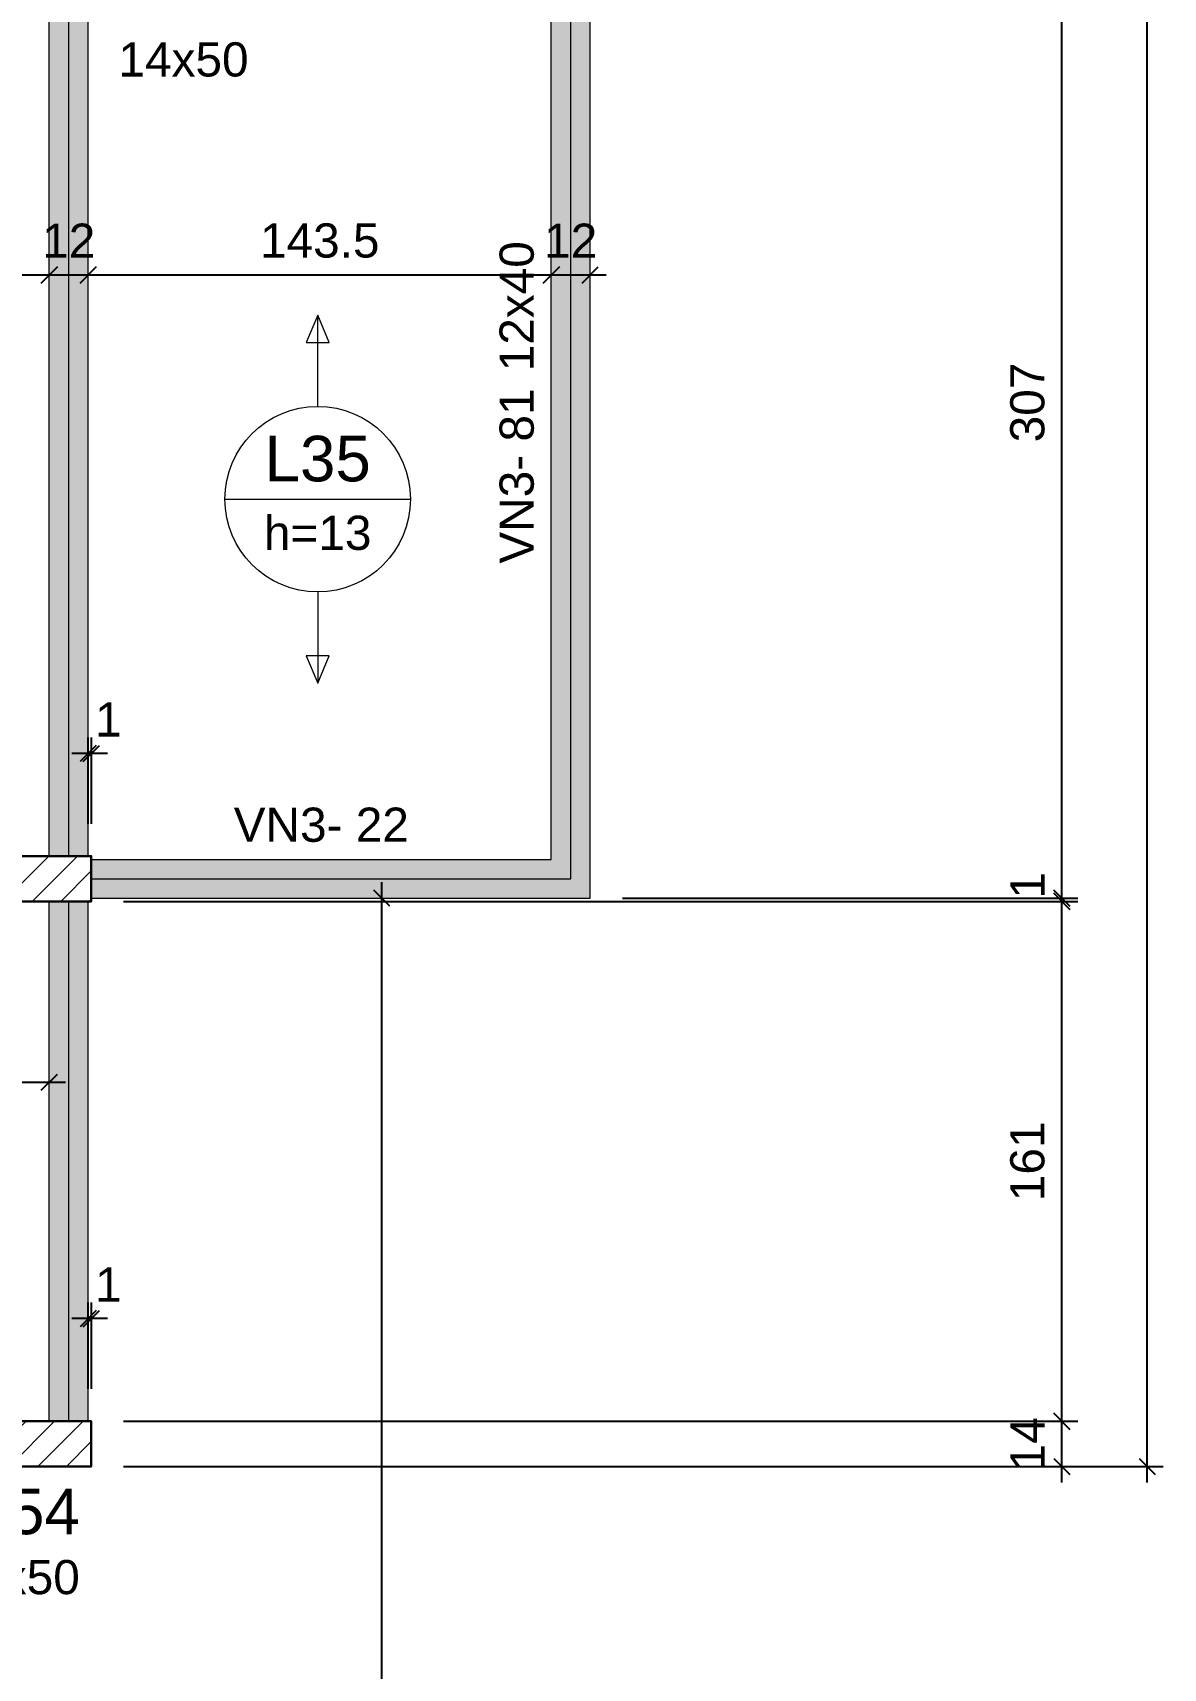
# Model space of a CAD drawing. Header units: millimetres. Extents: x -8 to 605, y -494 to 220.
# Drawn here: x 26.54 to 33.54, y -461.25 to -451.12 of the extents above; entities that cross this region are included whole.
import ezdxf

# ---------------------------------------------------------------- set-up
doc = ezdxf.new("R2010")
doc.units = ezdxf.units.MM
doc.header["$MEASUREMENT"] = 0
doc.linetypes.add('NULL', pattern=[0])
for name, color, linetype, lineweight in [('FO-Cotas', 5, 'Continuous', 5), ('FO-Eixos', 5, 'Continuous', 5), ('FO-Hachura pilar que passa', 19, 'Continuous', 5), ('FO-Hachura viga', 43, 'Continuous', 5), ('FO-Pilares', 4, 'Continuous', 30), ('FO-Textos das lajes', 1, 'Continuous', 20), ('FO-Textos das vigas', 7, 'Continuous', 5), ('FO-Textos dos pilares', 7, 'Continuous', 5), ('FO-Vigas', 1, 'Continuous', 20)]:
    doc.layers.add(name, color=color, linetype=linetype, lineweight=lineweight)
doc.styles.add('Arial', font='arial.ttf')
doc.dimstyles.new('UM_50.000000', dxfattribs={"dimtxt": 0.18, "dimasz": 0.1, "dimexe": 0.1, "dimexo": 0.2, "dimgap": 0, "dimtad": 1, "dimtih": 1, "dimtoh": 1, "dimdec": 1, "dimlfac": 50, "dimzin": 0, "dimdsep": 46, "dimtxsty": 'Standard', "dimcen": 0.09, "dimdle": 0.1, "dimadec": 1, "dimazin": 2, "dimtfac": 1, "dimtdec": 4, "dimtofl": 0, "dimtmove": 0, "dimatfit": 3, "dimfxl": 1, "dimtolj": 1, "dimarcsym": 0})
pattern_1 = [(45, (-4.58844, -411.61486), (-0.08838835, 0.08838835), [])]

# ---------------------------------------------------------------- blocks, each defined once
blk = doc.blocks.new('_Oblique')
at = {"color": 0, "linetype": 'ByBlock', "lineweight": -2}
blk.add_line((-0.5, -0.5), (0.5, 0.5), dxfattribs=at)
blk = doc.blocks.new('*D4170')
at = {"layer": 'Defpoints', "color": 0, "transparency": 16777216}
for p in [(26.902, -459.725), (32.914, -459.725), (26.902, -460.005)]:
    blk.add_point(p, dxfattribs=at)
at = {"layer": 'FO-Cotas', "color": 0, "lineweight": -2, "transparency": 16777216}
for p, q in [((32.914, -460.105), (32.914, -459.625)), ((27.102, -459.725), (33.014, -459.725)), ((27.102, -460.005), (33.014, -460.005))]:
    blk.add_line(p, q, dxfattribs=at)
at = {"layer": 'FO-Cotas', "color": 0, "lineweight": -2, "transparency": 16777216, "xscale": 0.1, "yscale": 0.1, "zscale": 0.1}
for p, rotation in [((32.914, -459.725), 90), ((32.914, -460.005), 270)]:
    blk.add_blockref('_Oblique', p, dxfattribs=dict(at, rotation=rotation))
at = {"layer": 'FO-Cotas', "color": 7, "transparency": 16777216, "insert": (32.702, -459.865), "char_height": 0.2118, "attachment_point": 5, "rotation": 90, "style": 'Arial'}
blk.add_mtext('\\A1;14', dxfattribs=at)
blk = doc.blocks.new('*D4171')
at = {"layer": 'Defpoints', "color": 0, "transparency": 16777216}
for p in [(26.902, -456.505), (32.914, -456.505), (26.902, -459.725)]:
    blk.add_point(p, dxfattribs=at)
at = {"layer": 'FO-Cotas', "color": 0, "lineweight": -2, "transparency": 16777216}
for p, q in [((32.914, -459.825), (32.914, -456.405)), ((27.102, -456.505), (33.014, -456.505)), ((27.102, -459.725), (33.014, -459.725))]:
    blk.add_line(p, q, dxfattribs=at)
at = {"layer": 'FO-Cotas', "color": 0, "lineweight": -2, "transparency": 16777216, "xscale": 0.1, "yscale": 0.1, "zscale": 0.1}
for p, rotation in [((32.914, -456.505), 90), ((32.914, -459.725), 270)]:
    blk.add_blockref('_Oblique', p, dxfattribs=dict(at, rotation=rotation))
at = {"layer": 'FO-Cotas', "color": 7, "transparency": 16777216, "insert": (32.702, -458.115), "char_height": 0.2118, "attachment_point": 5, "rotation": 90, "style": 'Arial'}
blk.add_mtext('\\A1;161', dxfattribs=at)
blk = doc.blocks.new('*D4172')
at = {"layer": 'Defpoints', "color": 0, "transparency": 16777216}
for p in [(26.902, -456.505), (29.992, -456.485), (32.914, -456.485)]:
    blk.add_point(p, dxfattribs=at)
at = {"layer": 'FO-Cotas', "color": 0, "lineweight": -2, "transparency": 16777216}
for p, q in [((32.914, -456.605), (32.914, -456.385)), ((27.102, -456.505), (33.014, -456.505)), ((30.192, -456.485), (33.014, -456.485))]:
    blk.add_line(p, q, dxfattribs=at)
at = {"layer": 'FO-Cotas', "color": 0, "lineweight": -2, "transparency": 16777216, "xscale": 0.1, "yscale": 0.1, "zscale": 0.1}
for p, rotation in [((32.914, -456.485), 90), ((32.914, -456.505), 270)]:
    blk.add_blockref('_Oblique', p, dxfattribs=dict(at, rotation=rotation))
at = {"layer": 'FO-Cotas', "color": 7, "transparency": 16777216, "insert": (32.702, -456.406), "char_height": 0.2118, "attachment_point": 5, "rotation": 90, "style": 'Arial'}
blk.add_mtext('\\A1;1', dxfattribs=at)
blk = doc.blocks.new('*D4173')
at = {"layer": 'Defpoints', "color": 0, "transparency": 16777216}
for p in [(29.992, -450.345), (32.914, -450.345), (29.992, -456.485)]:
    blk.add_point(p, dxfattribs=at)
at = {"layer": 'FO-Cotas', "color": 0, "lineweight": -2, "transparency": 16777216}
for p, q in [((32.914, -456.585), (32.914, -450.245)), ((30.192, -450.345), (33.014, -450.345)), ((30.192, -456.485), (33.014, -456.485))]:
    blk.add_line(p, q, dxfattribs=at)
at = {"layer": 'FO-Cotas', "color": 0, "lineweight": -2, "transparency": 16777216, "xscale": 0.1, "yscale": 0.1, "zscale": 0.1}
for p, rotation in [((32.914, -450.345), 90), ((32.914, -456.485), 270)]:
    blk.add_blockref('_Oblique', p, dxfattribs=dict(at, rotation=rotation))
at = {"layer": 'FO-Cotas', "color": 7, "transparency": 16777216, "insert": (32.702, -453.415), "char_height": 0.2118, "attachment_point": 5, "rotation": 90, "style": 'Arial'}
blk.add_mtext('\\A1;307', dxfattribs=at)
blk = doc.blocks.new('*D4190')
at = {"layer": 'Defpoints', "color": 0, "transparency": 16777216}
for p in [(28.102, -419.925), (33.443, -419.925), (26.902, -460.005)]:
    blk.add_point(p, dxfattribs=at)
at = {"layer": 'FO-Cotas', "color": 0, "lineweight": -2, "transparency": 16777216}
for p, q in [((33.443, -460.105), (33.443, -419.825)), ((28.302, -419.925), (33.543, -419.925)), ((27.102, -460.005), (33.543, -460.005))]:
    blk.add_line(p, q, dxfattribs=at)
at = {"layer": 'FO-Cotas', "color": 0, "lineweight": -2, "transparency": 16777216, "xscale": 0.1, "yscale": 0.1, "zscale": 0.1}
for p, rotation in [((33.443, -419.925), 90), ((33.443, -460.005), 270)]:
    blk.add_blockref('_Oblique', p, dxfattribs=dict(at, rotation=rotation))
at = {"layer": 'FO-Cotas', "color": 7, "transparency": 16777216, "insert": (33.231, -439.965), "char_height": 0.2118, "attachment_point": 5, "rotation": 90, "style": 'Arial'}
blk.add_mtext('\\A1;2004', dxfattribs=at)
blk = doc.blocks.new('*D4226')
at = {"layer": 'Defpoints', "color": 0, "transparency": 16777216}
for p in [(22.592, -457.625), (26.642, -457.625), (26.642, -457.625)]:
    blk.add_point(p, dxfattribs=at)
at = {"layer": 'FO-Cotas', "color": 0, "lineweight": -2, "transparency": 16777216}
blk.add_line((22.492, -457.625), (26.742, -457.625), dxfattribs=at)
at = {"layer": 'FO-Cotas', "color": 0, "lineweight": -2, "transparency": 16777216, "xscale": 0.1, "yscale": 0.1, "zscale": 0.1, "rotation": 180}
blk.add_blockref('_Oblique', (22.592, -457.625), dxfattribs=at)
at = {"layer": 'FO-Cotas', "color": 0, "lineweight": -2, "transparency": 16777216, "xscale": 0.1, "yscale": 0.1, "zscale": 0.1}
blk.add_blockref('_Oblique', (26.642, -457.625), dxfattribs=at)
at = {"layer": 'FO-Cotas', "color": 7, "transparency": 16777216, "insert": (24.617, -457.413), "char_height": 0.2118, "attachment_point": 5, "rotation": 0.0057, "style": 'Arial'}
blk.add_mtext('\\A1;202.5', dxfattribs=at)
blk = doc.blocks.new('*D4231')
at = {"layer": 'Defpoints', "color": 0, "transparency": 16777216}
for p in [(17.032, -452.625), (26.642, -452.625), (26.642, -452.625)]:
    blk.add_point(p, dxfattribs=at)
at = {"layer": 'FO-Cotas', "color": 0, "lineweight": -2, "transparency": 16777216}
blk.add_line((16.932, -452.625), (26.742, -452.625), dxfattribs=at)
at = {"layer": 'FO-Cotas', "color": 0, "lineweight": -2, "transparency": 16777216, "xscale": 0.1, "yscale": 0.1, "zscale": 0.1, "rotation": 180}
blk.add_blockref('_Oblique', (17.032, -452.625), dxfattribs=at)
at = {"layer": 'FO-Cotas', "color": 0, "lineweight": -2, "transparency": 16777216, "xscale": 0.1, "yscale": 0.1, "zscale": 0.1}
blk.add_blockref('_Oblique', (26.642, -452.625), dxfattribs=at)
at = {"layer": 'FO-Cotas', "color": 7, "transparency": 16777216, "insert": (21.837, -452.413), "char_height": 0.2118, "attachment_point": 5, "rotation": 0.0057, "style": 'Arial'}
blk.add_mtext('\\A1;480.5', dxfattribs=at)
blk = doc.blocks.new('*D4232')
at = {"layer": 'Defpoints', "color": 0, "transparency": 16777216}
for p in [(26.642, -452.625), (26.882, -452.625), (26.882, -452.625)]:
    blk.add_point(p, dxfattribs=at)
at = {"layer": 'FO-Cotas', "color": 0, "lineweight": -2, "transparency": 16777216}
blk.add_line((26.542, -452.625), (26.982, -452.625), dxfattribs=at)
at = {"layer": 'FO-Cotas', "color": 0, "lineweight": -2, "transparency": 16777216, "xscale": 0.1, "yscale": 0.1, "zscale": 0.1, "rotation": 180}
blk.add_blockref('_Oblique', (26.642, -452.625), dxfattribs=at)
at = {"layer": 'FO-Cotas', "color": 0, "lineweight": -2, "transparency": 16777216, "xscale": 0.1, "yscale": 0.1, "zscale": 0.1}
blk.add_blockref('_Oblique', (26.882, -452.625), dxfattribs=at)
at = {"layer": 'FO-Cotas', "color": 7, "transparency": 16777216, "insert": (26.762, -452.413), "char_height": 0.2118, "attachment_point": 5, "rotation": 0.0057, "style": 'Arial'}
blk.add_mtext('\\A1;12', dxfattribs=at)
blk = doc.blocks.new('*D4233')
at = {"layer": 'Defpoints', "color": 0, "transparency": 16777216}
for p in [(26.882, -452.625), (29.752, -452.625), (29.752, -452.625)]:
    blk.add_point(p, dxfattribs=at)
at = {"layer": 'FO-Cotas', "color": 0, "lineweight": -2, "transparency": 16777216}
blk.add_line((26.782, -452.625), (29.852, -452.625), dxfattribs=at)
at = {"layer": 'FO-Cotas', "color": 0, "lineweight": -2, "transparency": 16777216, "xscale": 0.1, "yscale": 0.1, "zscale": 0.1, "rotation": 180}
blk.add_blockref('_Oblique', (26.882, -452.625), dxfattribs=at)
at = {"layer": 'FO-Cotas', "color": 0, "lineweight": -2, "transparency": 16777216, "xscale": 0.1, "yscale": 0.1, "zscale": 0.1}
blk.add_blockref('_Oblique', (29.752, -452.625), dxfattribs=at)
at = {"layer": 'FO-Cotas', "color": 7, "transparency": 16777216, "insert": (28.317, -452.413), "char_height": 0.2118, "attachment_point": 5, "rotation": 0.0057, "style": 'Arial'}
blk.add_mtext('\\A1;143.5', dxfattribs=at)
blk = doc.blocks.new('*D4234')
at = {"layer": 'Defpoints', "color": 0, "transparency": 16777216}
for p in [(29.752, -452.625), (29.992, -452.625), (29.992, -452.625)]:
    blk.add_point(p, dxfattribs=at)
at = {"layer": 'FO-Cotas', "color": 0, "lineweight": -2, "transparency": 16777216}
blk.add_line((29.652, -452.625), (30.092, -452.625), dxfattribs=at)
at = {"layer": 'FO-Cotas', "color": 0, "lineweight": -2, "transparency": 16777216, "xscale": 0.1, "yscale": 0.1, "zscale": 0.1, "rotation": 180}
blk.add_blockref('_Oblique', (29.752, -452.625), dxfattribs=at)
at = {"layer": 'FO-Cotas', "color": 0, "lineweight": -2, "transparency": 16777216, "xscale": 0.1, "yscale": 0.1, "zscale": 0.1}
blk.add_blockref('_Oblique', (29.992, -452.625), dxfattribs=at)
at = {"layer": 'FO-Cotas', "color": 7, "transparency": 16777216, "insert": (29.872, -452.413), "char_height": 0.2118, "attachment_point": 5, "rotation": 0.0057, "style": 'Arial'}
blk.add_mtext('\\A1;12', dxfattribs=at)
blk = doc.blocks.new('*D4375')
at = {"layer": 'Defpoints', "color": 0, "transparency": 16777216}
for p in [(28.702, -456.485), (28.702, -456.485), (28.702, -468.545)]:
    blk.add_point(p, dxfattribs=at)
at = {"layer": 'FO-Cotas', "color": 0, "lineweight": -2, "transparency": 16777216}
blk.add_line((28.702, -468.645), (28.702, -456.385), dxfattribs=at)
at = {"layer": 'FO-Cotas', "color": 0, "lineweight": -2, "transparency": 16777216, "xscale": 0.1, "yscale": 0.1, "zscale": 0.1}
for p, rotation in [((28.702, -456.485), 90), ((28.702, -468.545), 270)]:
    blk.add_blockref('_Oblique', p, dxfattribs=dict(at, rotation=rotation))
at = {"layer": 'FO-Cotas', "color": 7, "transparency": 16777216, "insert": (28.49, -462.515), "char_height": 0.2118, "attachment_point": 5, "rotation": 90, "style": 'Arial'}
blk.add_mtext('\\A1;603', dxfattribs=at)
blk = doc.blocks.new('*D4422')
at = {"layer": 'Defpoints', "color": 0, "transparency": 16777216}
for p in [(26.882, -455.589), (26.882, -456.225), (26.902, -456.225)]:
    blk.add_point(p, dxfattribs=at)
at = {"layer": 'FO-Cotas', "color": 0, "lineweight": -2, "transparency": 16777216}
for p, q in [((26.882, -456.025), (26.882, -455.489)), ((26.902, -456.025), (26.902, -455.489)), ((27.002, -455.589), (26.782, -455.589))]:
    blk.add_line(p, q, dxfattribs=at)
at = {"layer": 'FO-Cotas', "color": 0, "lineweight": -2, "transparency": 16777216, "xscale": 0.1, "yscale": 0.1, "zscale": 0.1, "rotation": 180}
blk.add_blockref('_Oblique', (26.882, -455.589), dxfattribs=at)
at = {"layer": 'FO-Cotas', "color": 0, "lineweight": -2, "transparency": 16777216, "xscale": 0.1, "yscale": 0.1, "zscale": 0.1}
blk.add_blockref('_Oblique', (26.902, -455.589), dxfattribs=at)
at = {"layer": 'FO-Cotas', "color": 7, "transparency": 16777216, "insert": (27.008, -455.378), "char_height": 0.2118, "attachment_point": 5, "rotation": 0.0057, "style": 'Arial'}
blk.add_mtext('\\A1;1', dxfattribs=at)
blk = doc.blocks.new('*D4427')
at = {"layer": 'Defpoints', "color": 0, "transparency": 16777216}
for p in [(26.882, -459.089), (26.882, -459.725), (26.902, -459.725)]:
    blk.add_point(p, dxfattribs=at)
at = {"layer": 'FO-Cotas', "color": 0, "lineweight": -2, "transparency": 16777216}
for p, q in [((26.882, -459.525), (26.882, -458.989)), ((26.902, -459.525), (26.902, -458.989)), ((27.002, -459.089), (26.782, -459.089))]:
    blk.add_line(p, q, dxfattribs=at)
at = {"layer": 'FO-Cotas', "color": 0, "lineweight": -2, "transparency": 16777216, "xscale": 0.1, "yscale": 0.1, "zscale": 0.1, "rotation": 180}
blk.add_blockref('_Oblique', (26.882, -459.089), dxfattribs=at)
at = {"layer": 'FO-Cotas', "color": 0, "lineweight": -2, "transparency": 16777216, "xscale": 0.1, "yscale": 0.1, "zscale": 0.1}
blk.add_blockref('_Oblique', (26.902, -459.089), dxfattribs=at)
at = {"layer": 'FO-Cotas', "color": 7, "transparency": 16777216, "insert": (27.008, -458.878), "char_height": 0.2118, "attachment_point": 5, "rotation": 0.0057, "style": 'Arial'}
blk.add_mtext('\\A1;1', dxfattribs=at)

msp = doc.modelspace()

# ---------------------------------------------------------------- hatches: boundary and pattern name
at = {"layer": 'FO-Hachura pilar que passa', "linetype": 'Continuous', "ltscale": 0.2}
h = msp.add_hatch(dxfattribs=at)
h.set_pattern_fill('ANSI31', color=19, style=0)
h.set_pattern_definition(pattern_1)
h.paths.add_polyline_path([(26.1016, -456.2249), (26.1016, -456.3649), (26.1016, -456.5049), (26.5016, -456.5049), (26.9016, -456.5049), (26.9016, -456.3649), (26.9016, -456.2249), (26.5016, -456.2249)])
h = msp.add_hatch(dxfattribs=at)
h.set_pattern_fill('ANSI31', color=19, style=0)
h.set_pattern_definition(pattern_1)
h.paths.add_polyline_path([(25.9016, -459.7249), (25.9016, -459.8649), (25.9016, -460.0049), (26.4016, -460.0049), (26.9016, -460.0049), (26.9016, -459.8649), (26.9016, -459.7249), (26.4016, -459.7249)])
at = {"layer": 'FO-Hachura viga', "linetype": 'Continuous', "ltscale": 0.2}
for points in [[(29.9916, -450.3449), (29.9916, -450.3449), (29.7516, -450.5849), (29.7516, -456.2445), (29.9916, -456.4845), (29.9916, -450.3449)], [(26.8816, -450.6049), (26.8816, -450.6049), (26.6416, -450.6049), (26.6416, -456.2249), (26.8816, -456.2249), (26.8816, -450.6049)], [(29.7516, -456.2445), (29.7516, -456.2445), (26.9016, -456.2445), (26.9016, -456.4845), (29.9916, -456.4845), (29.7516, -456.2445)], [(26.8816, -456.5049), (26.8816, -456.5049), (26.6416, -456.5049), (26.6416, -459.7249), (26.8816, -459.7249), (26.8816, -456.5049)]]:
    msp.add_hatch(color=43, dxfattribs=at).paths.add_polyline_path(points)

# ---------------------------------------------------------------- linework, layer by layer
at = {"layer": 'FO-Eixos'}
for p, q in [((29.8716, -456.3647), (29.8716, -450.4647)), ((26.7616, -456.2249), (26.7616, -450.6049)), ((26.9016, -456.3647), (29.8716, -456.3647)), ((26.7616, -459.7249), (26.7616, -456.5049))]:
    msp.add_line(p, q, dxfattribs=at)
at = {"layer": 'FO-Pilares'}
for points in [[(26.1016, -456.2249), (26.1016, -456.3649), (26.1016, -456.5049), (26.5016, -456.5049), (26.9016, -456.5049), (26.9016, -456.3649), (26.9016, -456.2249), (26.5016, -456.2249), (26.1016, -456.2249)], [(25.9016, -459.7249), (25.9016, -459.8649), (25.9016, -460.0049), (26.4016, -460.0049), (26.9016, -460.0049), (26.9016, -459.8649), (26.9016, -459.7249), (26.4016, -459.7249), (25.9016, -459.7249)]]:
    msp.add_lwpolyline(points, close=True, dxfattribs=at)
at = {"layer": 'FO-Textos das lajes'}
for p, q in [((28.3043, -452.8743), (28.2337, -453.0437)), ((28.3749, -453.0437), (28.3043, -452.8743)), ((28.2337, -453.0437), (28.3749, -453.0437)), ((27.7297, -454.0137), (28.879, -454.0137)), ((28.3749, -454.9837), (28.2337, -454.9837)), ((28.2337, -454.9837), (28.3043, -455.1532)), ((28.3043, -455.1532), (28.3749, -454.9837))]:
    msp.add_line(p, q, dxfattribs=at)
for points in [[(28.3043, -453.4391), (28.3043, -452.8743)], [(28.3043, -454.5884), (28.3043, -455.1532)]]:
    msp.add_lwpolyline(points, dxfattribs=at)
msp.add_circle((28.3043, -454.0137), 0.5746, dxfattribs=at)
at = {"layer": 'FO-Vigas'}
for p, q in [((29.9916, -456.4847), (29.9916, -450.3447)), ((29.7516, -456.2447), (29.7516, -450.5847)), ((26.6416, -456.2249), (26.6416, -450.6049)), ((26.8816, -456.2249), (26.8816, -450.6049)), ((26.9016, -456.2447), (29.7516, -456.2447)), ((26.6416, -459.7249), (26.6416, -456.5049)), ((26.8816, -459.7249), (26.8816, -456.5049)), ((26.9016, -456.4847), (29.9916, -456.4847))]:
    msp.add_line(p, q, dxfattribs=at)

# ---------------------------------------------------------------- texts
at = {"layer": 'FO-Textos das lajes', "linetype": 'NULL', "ltscale": 0.2, "attachment_point": 8, "line_spacing_factor": 0.798, "style": 'Arial'}
for s, insert, char_height, width in [('L35', (28.3042, -453.9077), 0.2824, 1.316001), ('h=13', (28.3042, -454.331), 0.2118, 1.332467)]:
    msp.add_mtext(s, dxfattribs=dict(at, insert=insert, char_height=char_height, width=width))
at = {"layer": 'FO-Textos das vigas', "linetype": 'NULL', "ltscale": 0.2, "char_height": 0.2118, "rotation": 90.00021, "line_spacing_factor": 0.798, "style": 'Arial'}
for s, insert, width, attachment_point in [('12x40', (29.6457, -453.2219), 1.612069, 7), ('VN3- 81', (29.6457, -453.3279), 2.170627, 9)]:
    msp.add_mtext(s, dxfattribs=dict(at, insert=insert, width=width, attachment_point=attachment_point))
at = {"layer": 'FO-Textos das vigas', "linetype": 'NULL', "ltscale": 0.2, "insert": (28.3266, -456.139), "char_height": 0.2118, "width": 2.170627, "attachment_point": 8, "line_spacing_factor": 0.798, "style": 'Arial'}
msp.add_mtext('VN3- 22', dxfattribs=at)
at = {"layer": 'FO-Textos dos pilares', "linetype": 'NULL', "ltscale": 0.2, "line_spacing_factor": 0.798, "style": 'Arial'}
for s, insert, char_height, width, attachment_point in [('14x50', (27.07, -451.399), 0.2118, 1.612069, 7), ('P54', (26.8305, -460.4287), 0.2824, 1.403821, 9), ('14x50', (26.8305, -460.799), 0.2118, 1.612069, 9)]:
    msp.add_mtext(s, dxfattribs=dict(at, insert=insert, char_height=char_height, width=width, attachment_point=attachment_point))

# ---------------------------------------------------------------- dimensions: what is measured, and where the dimension line sits
at = {"layer": 'FO-Cotas'}
for base, p1, p2, override, picture, middle in [((33.4431, -419.9249), (26.9016, -460.0049), (28.1016, -419.9249), {"dimtxt": 0.2118, "dimasz": 0.1, "dimexe": 0.1, "dimexo": 0.2, "dimtad": 1, "dimtih": 0, "dimtoh": 0, "dimdec": 1, "dimlfac": 50, "dimzin": 8, "dimtxsty": 'Arial', "dimblk": 'Oblique', "dimblk1": 'Oblique', "dimblk2": 'Oblique', "dimsah": 1, "dimdle": 0.1, "dimse1": 0, "dimse2": 0, "dimclrt": 7, "dimadec": 1, "dimazin": 3, "dimtmove": 2, "dimldrblk": 'Oblique'}, '*D4190', (33.2313, -439.9649)), ((32.9136, -450.3447), (29.9916, -456.4847), (29.9916, -450.3447), {"dimtxt": 0.2118, "dimasz": 0.1, "dimexe": 0.1, "dimexo": 0.2, "dimtad": 1, "dimtih": 0, "dimtoh": 0, "dimdec": 1, "dimlfac": 50, "dimzin": 8, "dimtxsty": 'Arial', "dimblk": 'Oblique', "dimblk1": 'Oblique', "dimblk2": 'Oblique', "dimsah": 1, "dimdle": 0.1, "dimse1": 0, "dimse2": 0, "dimclrt": 7, "dimadec": 1, "dimazin": 3, "dimtmove": 2, "dimldrblk": 'Oblique'}, '*D4173', (32.7018, -453.4147)), ((32.9136, -456.4847), (26.9016, -456.5049), (29.9916, -456.4847), {"dimtxt": 0.2118, "dimasz": 0.1, "dimexe": 0.1, "dimexo": 0.2, "dimtad": 1, "dimtih": 0, "dimtoh": 0, "dimdec": 1, "dimlfac": 50, "dimzin": 8, "dimtxsty": 'Arial', "dimblk": 'Oblique', "dimblk1": 'Oblique', "dimblk2": 'Oblique', "dimsah": 1, "dimdle": 0.1, "dimse1": 0, "dimse2": 0, "dimclrt": 7, "dimadec": 1, "dimazin": 3, "dimtmove": 2, "dimldrblk": 'Oblique'}, '*D4172', (32.7018, -456.4064)), ((32.9136, -456.5049), (26.9016, -459.7249), (26.9016, -456.5049), {"dimtxt": 0.2118, "dimasz": 0.1, "dimexe": 0.1, "dimexo": 0.2, "dimtad": 1, "dimtih": 0, "dimtoh": 0, "dimdec": 1, "dimlfac": 50, "dimzin": 8, "dimtxsty": 'Arial', "dimblk": 'Oblique', "dimblk1": 'Oblique', "dimblk2": 'Oblique', "dimsah": 1, "dimdle": 0.1, "dimse1": 0, "dimse2": 0, "dimclrt": 7, "dimadec": 1, "dimazin": 3, "dimtmove": 2, "dimldrblk": 'Oblique'}, '*D4171', (32.7018, -458.1149)), ((28.7016, -456.4847), (28.7016, -468.5449), (28.7016, -456.4847), {"dimtxt": 0.2118, "dimasz": 0.1, "dimexe": 0.1, "dimexo": 0.2, "dimtad": 1, "dimtih": 0, "dimtoh": 0, "dimdec": 1, "dimlfac": 50, "dimzin": 8, "dimtxsty": 'Arial', "dimblk": 'Oblique', "dimblk1": 'Oblique', "dimblk2": 'Oblique', "dimsah": 1, "dimdle": 0.1, "dimse1": 1, "dimse2": 1, "dimclrt": 7, "dimadec": 1, "dimazin": 3, "dimtmove": 2, "dimldrblk": 'Oblique'}, '*D4375', (28.4898, -462.5148)), ((32.9136, -459.7249), (26.9016, -460.0049), (26.9016, -459.7249), {"dimtxt": 0.2118, "dimasz": 0.1, "dimexe": 0.1, "dimexo": 0.2, "dimtad": 1, "dimtih": 0, "dimtoh": 0, "dimdec": 1, "dimlfac": 50, "dimzin": 8, "dimtxsty": 'Arial', "dimblk": 'Oblique', "dimblk1": 'Oblique', "dimblk2": 'Oblique', "dimsah": 1, "dimdle": 0.1, "dimse1": 0, "dimse2": 0, "dimclrt": 7, "dimadec": 1, "dimazin": 3, "dimtmove": 2, "dimldrblk": 'Oblique'}, '*D4170', (32.7018, -459.8649))]:
    dim = msp.add_linear_dim(base=base, p1=p1, p2=p2, angle=90, dimstyle='UM_50.000000', override=override, dxfattribs=at)
    dim.commit()
    dim.dimension.update_dxf_attribs({"geometry": picture, "text_midpoint": middle, "dimtype": 160, "text_rotation": 90})
for base, p1, p2, override, picture, middle in [((26.6416, -452.6247), (17.0316, -452.6247), (26.6416, -452.6247), {"dimtxt": 0.2118, "dimasz": 0.1, "dimexe": 0.1, "dimexo": 0.2, "dimtad": 1, "dimtih": 0, "dimtoh": 0, "dimdec": 1, "dimlfac": 50, "dimzin": 8, "dimtxsty": 'Arial', "dimblk": 'Oblique', "dimblk1": 'Oblique', "dimblk2": 'Oblique', "dimsah": 1, "dimdle": 0.1, "dimse1": 1, "dimse2": 1, "dimclrt": 7, "dimadec": 1, "dimazin": 3, "dimtmove": 2, "dimldrblk": 'Oblique'}, '*D4231', (21.8366, -452.4129)), ((26.8816, -452.6247), (26.6416, -452.6247), (26.8816, -452.6247), {"dimtxt": 0.2118, "dimasz": 0.1, "dimexe": 0.1, "dimexo": 0.2, "dimtad": 1, "dimtih": 0, "dimtoh": 0, "dimdec": 1, "dimlfac": 50, "dimzin": 8, "dimtxsty": 'Arial', "dimblk": 'Oblique', "dimblk1": 'Oblique', "dimblk2": 'Oblique', "dimsah": 1, "dimdle": 0.1, "dimse1": 1, "dimse2": 1, "dimclrt": 7, "dimadec": 1, "dimazin": 3, "dimtmove": 2, "dimldrblk": 'Oblique'}, '*D4232', (26.7616, -452.4129)), ((29.7516, -452.6247), (26.8816, -452.6247), (29.7516, -452.6247), {"dimtxt": 0.2118, "dimasz": 0.1, "dimexe": 0.1, "dimexo": 0.2, "dimtad": 1, "dimtih": 0, "dimtoh": 0, "dimdec": 1, "dimlfac": 50, "dimzin": 8, "dimtxsty": 'Arial', "dimblk": 'Oblique', "dimblk1": 'Oblique', "dimblk2": 'Oblique', "dimsah": 1, "dimdle": 0.1, "dimse1": 1, "dimse2": 1, "dimclrt": 7, "dimadec": 1, "dimazin": 3, "dimtmove": 2, "dimldrblk": 'Oblique'}, '*D4233', (28.3166, -452.4129)), ((29.9916, -452.6247), (29.7516, -452.6247), (29.9916, -452.6247), {"dimtxt": 0.2118, "dimasz": 0.1, "dimexe": 0.1, "dimexo": 0.2, "dimtad": 1, "dimtih": 0, "dimtoh": 0, "dimdec": 1, "dimlfac": 50, "dimzin": 8, "dimtxsty": 'Arial', "dimblk": 'Oblique', "dimblk1": 'Oblique', "dimblk2": 'Oblique', "dimsah": 1, "dimdle": 0.1, "dimse1": 1, "dimse2": 1, "dimclrt": 7, "dimadec": 1, "dimazin": 3, "dimtmove": 2, "dimldrblk": 'Oblique'}, '*D4234', (29.8716, -452.4129)), ((26.8816, -455.5895), (26.9016, -456.2249), (26.8816, -456.2249), {"dimtxt": 0.2118, "dimasz": 0.1, "dimexe": 0.1, "dimexo": 0.2, "dimtad": 1, "dimtih": 0, "dimtoh": 0, "dimdec": 1, "dimlfac": 50, "dimzin": 8, "dimtxsty": 'Arial', "dimblk": 'Oblique', "dimblk1": 'Oblique', "dimblk2": 'Oblique', "dimsah": 1, "dimdle": 0.1, "dimse1": 0, "dimse2": 0, "dimclrt": 7, "dimadec": 1, "dimazin": 3, "dimtmove": 2, "dimldrblk": 'Oblique'}, '*D4422', (27.0078, -455.3777)), ((26.6416, -457.6247), (22.5916, -457.6247), (26.6416, -457.6247), {"dimtxt": 0.2118, "dimasz": 0.1, "dimexe": 0.1, "dimexo": 0.2, "dimtad": 1, "dimtih": 0, "dimtoh": 0, "dimdec": 1, "dimlfac": 50, "dimzin": 8, "dimtxsty": 'Arial', "dimblk": 'Oblique', "dimblk1": 'Oblique', "dimblk2": 'Oblique', "dimsah": 1, "dimdle": 0.1, "dimse1": 1, "dimse2": 1, "dimclrt": 7, "dimadec": 1, "dimazin": 3, "dimtmove": 2, "dimldrblk": 'Oblique'}, '*D4226', (24.6166, -457.4129)), ((26.8816, -459.0895), (26.9016, -459.7249), (26.8816, -459.7249), {"dimtxt": 0.2118, "dimasz": 0.1, "dimexe": 0.1, "dimexo": 0.2, "dimtad": 1, "dimtih": 0, "dimtoh": 0, "dimdec": 1, "dimlfac": 50, "dimzin": 8, "dimtxsty": 'Arial', "dimblk": 'Oblique', "dimblk1": 'Oblique', "dimblk2": 'Oblique', "dimsah": 1, "dimdle": 0.1, "dimse1": 0, "dimse2": 0, "dimclrt": 7, "dimadec": 1, "dimazin": 3, "dimtmove": 2, "dimldrblk": 'Oblique'}, '*D4427', (27.0078, -458.8777))]:
    dim = msp.add_linear_dim(base=base, p1=p1, p2=p2, dimstyle='UM_50.000000', override=override, dxfattribs=at)
    dim.commit()
    dim.dimension.update_dxf_attribs({"geometry": picture, "text_midpoint": middle, "dimtype": 160, "text_rotation": 0.00573})

doc.saveas('drawing.dxf')
